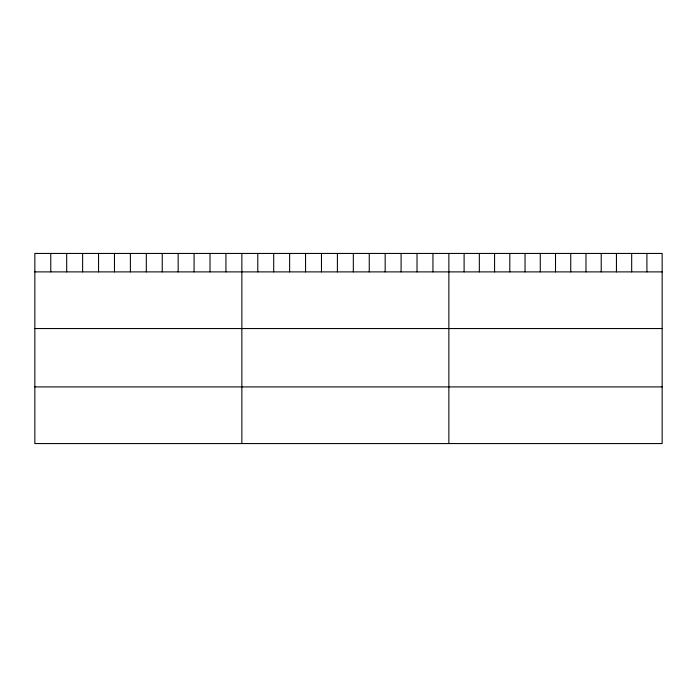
<?xml version="1.0" encoding="UTF-8"?>
<svg xmlns="http://www.w3.org/2000/svg" width="697" height="697" viewBox="0 0 697 697"><rect width="100%" height="100%" fill="white"/><g stroke="black" fill="none" stroke-linecap="round" stroke-linejoin="round"><path stroke-width="1.05" d="M662.15 271.891L662.15 443.562L34.85 443.562L34.85 253.438L662.15 253.438L662.15 271.891L34.85 271.891M34.85 328.548L662.15 328.548M34.85 386.913L662.15 386.913M646.912 253.438L646.912 271.891M631.682 253.438L631.682 271.891M616.444 253.438L616.444 271.891M601.215 253.438L601.215 271.891M585.977 253.438L585.977 271.891M570.747 253.438L570.747 271.891M555.509 253.438L555.509 271.891M540.271 253.438L540.271 271.891M525.041 253.438L525.041 271.891M509.803 253.438L509.803 271.891M494.574 253.438L494.574 271.891M479.336 253.438L479.336 271.891M464.106 253.438L464.106 271.891M448.868 253.438L448.868 443.562M432.942 253.438L432.942 271.891M417.024 253.438L417.024 271.891M401.097 253.438L401.097 271.891M385.171 253.438L385.171 271.891M369.253 253.438L369.253 271.891M353.327 253.438L353.327 271.891M337.4 253.438L337.4 271.891M321.474 253.438L321.474 271.891M305.556 253.438L305.556 271.891M289.63 253.438L289.63 271.891M273.703 253.438L273.703 271.891M257.785 253.438L257.785 271.891M241.859 253.438L241.859 443.562M225.933 253.438L225.933 271.891M210.015 253.438L210.015 271.891M194.088 253.438L194.088 271.891M178.162 253.438L178.162 271.891M162.244 253.438L162.244 271.891M146.318 253.438L146.318 271.891M130.391 253.438L130.391 271.891M114.465 253.438L114.465 271.891M98.547 253.438L98.547 271.891M82.621 253.438L82.621 271.891M66.694 253.438L66.694 271.891M50.776 253.438L50.776 271.891"/></g></svg>
